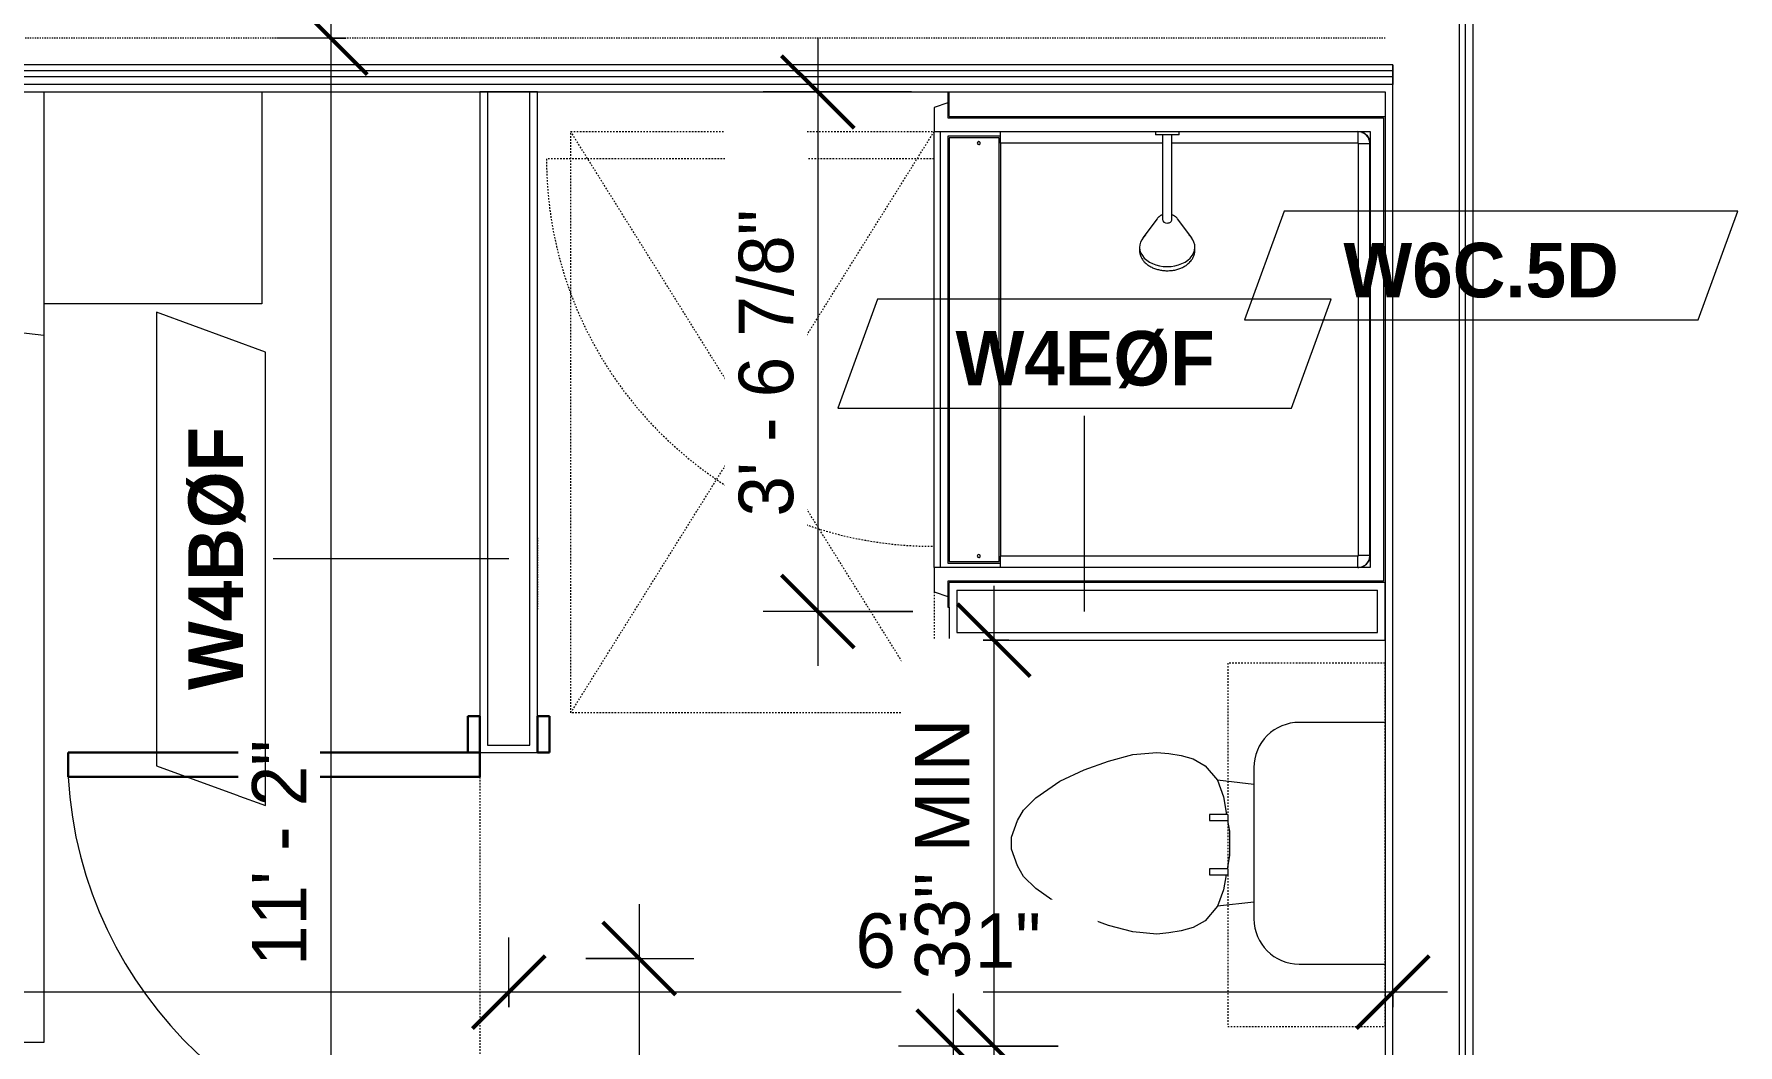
# Model space of a CAD drawing. Header units: inches. Extents: x -4010 to -1872, y 9846 to 12241.
# Drawn here: x -3598.9 to -3458.2, y 10467.1 to 10550.5 of the extents above; entities that cross this region are included whole.
import ezdxf

# ---------------------------------------------------------------- set-up
doc = ezdxf.new("R2010")
doc.units = ezdxf.units.IN
doc.header["$MEASUREMENT"] = 0
doc.linetypes.add('Dash', pattern=[0.25, 0.125, -0.125])
doc.linetypes.add('Dash 3_32_', pattern=[0.1875, 0.09375, -0.09375])
for name, color, linetype, lineweight in [('0-1', 7, 'Continuous', 5), ('A-ANNO-DIMS', 211, 'Continuous', 9), ('A-ANNO-DIMS-48', 211, 'Continuous', 9), ('A-DETL-1', 90, 'Dash 3_32_', 18), ('A-DOOR-3', 31, 'Continuous', 9), ('A-DOOR-4', 31, 'Continuous', 30), ('A-DOOR-FRAM-3', 31, 'Continuous', 30), ('A-GENM', 5, 'Continuous', 9), ('A-GENM-HDLN', 13, 'Dash', 9), ('A-WALL', 113, 'Continuous', 18), ('A-WALL-2', 250, 'Continuous', 18), ('A-WALL-3', 113, 'Continuous', 9), ('A-WALL-IDEN', 211, 'Continuous', 9), ('I-FURN', 30, 'Continuous', 9), ('I-FURN-HDLN', 30, 'Dash', 9), ('I-WALL-3', 7, 'Continuous', 9), ('I-WALL-4', 2, 'Continuous', 9), ('P-SANR-FIXT', 6, 'Continuous', 9), ('P-SANR-FIXT-HDLN', 131, 'Dash', 9), ('Q-CASE', 31, 'Continuous', 9), ('Q-CASE-2', 31, 'Dash', 9)]:
    doc.layers.add(name, color=color, linetype=linetype, lineweight=lineweight)
doc.styles.add('Century Gothic', font='ufonts.com_century-gothic.ttf', dxfattribs={"height": 4.5})
doc.styles.add('Century Gothic_B', font='GOTHICB.TTF', dxfattribs={"height": 4.5})
doc.dimstyles.new('OD_1__HACK_2', dxfattribs={"dimscale": 12, "dimtxt": 4.698757, "dimasz": 0.5, "dimexe": 0.375, "dimexo": 0.25, "dimgap": 0.0625, "dimtad": 1, "dimdec": 4, "dimrnd": 0.0625, "dimzin": 3, "dimdsep": 46, "dimlunit": 4, "dimtxsty": 'Century Gothic', "dimblk1": 'OBLIQUE', "dimblk2": 'OBLIQUE', "dimsah": 1, "dimcen": 0.09, "dimdle": 0.375, "dimazin": 0, "dimtfac": 1, "dimtdec": 4, "dimtix": 1, "dimtmove": 0, "dimatfit": 3, "dimfxl": 1, "dimtvp": 1, "dimtfill": 1, "dimfrac": 2, "dimtolj": 1, "dimtzin": 0, "dimarcsym": 2})
doc.dimstyles.new('OD_1__HACK_2_1', dxfattribs={"dimscale": 12, "dimtxt": 4.698757, "dimasz": 0.5, "dimexe": 0.375, "dimexo": 0.25, "dimgap": 0.0625, "dimtad": 1, "dimdec": 4, "dimrnd": 0.0625, "dimzin": 3, "dimdsep": 46, "dimlunit": 4, "dimtxsty": 'Century Gothic', "dimblk1": 'OBLIQUE', "dimblk2": 'OBLIQUE', "dimsah": 1, "dimcen": 0.09, "dimdle": 0.375, "dimazin": 0, "dimtfac": 1, "dimtdec": 4, "dimtix": 1, "dimtmove": 0, "dimatfit": 3, "dimfxl": 1, "dimtvp": 1, "dimtfill": 1, "dimfrac": 2, "dimtolj": 1, "dimtzin": 0, "dimarcsym": 2})

# ---------------------------------------------------------------- blocks, each defined once
blk = doc.blocks.new('CTR - 1st Phase - Common Walls_rvt-1-UNITS PLANS - 3RD FLOOR')
at = {"layer": 'A-WALL-2'}
for p, q in [((-3481.17, 10418.56), (-3481.17, 10644.28)), ((-3480.67, 10418.56), (-3480.67, 10644.28)), ((-3487.3, 10548), (-3852.47, 10548)), ((-3487.3, 10547.5), (-3852.47, 10547.5)), ((-3486.67, 10548), (-3487.3, 10548)), ((-3486.67, 10547.5), (-3487.3, 10547.5)), ((-3486.67, 10548), (-3486.67, 10547.5)), ((-3486.67, 10547.5), (-3486.67, 10548)), ((-3486.67, 10547.5), (-3486.67, 10547)), ((-3486.67, 10547), (-3486.67, 10547.5)), ((-3487.3, 10547), (-3852.47, 10547)), ((-3487.3, 10546.38), (-3852.47, 10546.38)), ((-3486.67, 10547), (-3487.3, 10547)), ((-3486.67, 10546.38), (-3487.3, 10546.38)), ((-3486.67, 10547), (-3486.67, 10546.38)), ((-3486.67, 10546.38), (-3486.67, 10547)), ((-3486.67, 10418.56), (-3486.67, 10546.38))]:
    blk.add_line(p, q, dxfattribs=at)
at = {"layer": 'I-WALL-3'}
for p, q in [((-3480.05, 10418.56), (-3480.05, 10644.28)), ((-3852.47, 10545.75), (-3523.42, 10545.75)), ((-3523.3, 10545.75), (-3487.3, 10545.75)), ((-3487.3, 10545.75), (-3487.3, 10543.73)), ((-3487.3, 10505.23), (-3487.3, 10418.56))]:
    blk.add_line(p, q, dxfattribs=at)
blk = doc.blocks.new('SWING - SINGLE - FLUSH - 2-10 x 6-8 - PRIVACY-3199407-UNITS PLANS - 3RD FLOOR')
at = {"layer": 'A-DOOR-3'}
blk.add_arc((17, 2.37), 34.07, 93.3657, 180, dxfattribs=at)
at = {"layer": 'A-DOOR-4'}
for p, q in [((15, 2.37), (15, 36.38)), ((17, 36.38), (15, 36.38)), ((17, 2.37), (17, 36.38)), ((17, 2.37), (15, 2.37))]:
    blk.add_line(p, q, dxfattribs=at)
at = {"layer": 'A-DOOR-FRAM-3'}
for p, q in [((-17, 3.37), (-20, 3.37)), ((-20, 3.37), (-20, 2.37)), ((-17, 2.37), (-17, 3.37)), ((20, 3.37), (17, 3.37)), ((17, 3.37), (17, 2.37)), ((20, 2.37), (20, 3.37)), ((-20, 2.37), (-17, 2.37)), ((17, 2.37), (20, 2.37)), ((-17, -2.38), (-20, -2.38)), ((-20, -2.38), (-20, -3.38)), ((-17, -3.38), (-17, -2.38)), ((20, -2.38), (17, -2.38)), ((17, -2.38), (17, -3.38)), ((20, -3.38), (20, -2.38)), ((-20, -3.38), (-17, -3.38)), ((17, -3.38), (20, -3.38))]:
    blk.add_line(p, q, dxfattribs=at)
blk = doc.blocks.new('Bed-Standard - Queen 60_ x 79_-V81-UNITS PLANS - 3RD FLOOR')
at = {"layer": 'I-FURN'}
for p, q in [((-19.31, 41.3), (40.69, 41.3)), ((-19.31, -37.2), (-19.31, 41.3)), ((40.69, 41.3), (40.69, -37.2)), ((40.69, -23.7), (-19.31, -17.13)), ((-16.31, -23.7), (37.69, -23.7)), ((-16.31, -35.7), (-16.31, -23.7)), ((37.69, -35.7), (37.69, -23.7)), ((-16.31, -35.7), (37.69, -35.7))]:
    blk.add_line(p, q, dxfattribs=at)
at = {"layer": 'I-FURN-HDLN'}
for p, q in [((-55.31, 77.3), (-7.94, 77.3)), ((-5.44, 77.3), (55.06, 77.3)), ((57.56, 77.3), (58.94, 77.3)), ((58.69, 77.3), (58.69, -37.2)), ((63.69, 77.3), (64.69, 77.3)), ((64.69, 77.3), (64.69, 75.61)), ((64.69, 68.86), (64.69, -13.2)), ((-55.31, 17.36), (-55.31, 51.36))]:
    blk.add_line(p, q, dxfattribs=at)
blk = doc.blocks.new('Toilet-Domestic-3D - Toilet-Domestic-3D-3234795-UNITS PLANS - 3RD FLOOR')
at = {"layer": 'P-SANR-FIXT'}
for p, q in [((-2.74, 11), (-1.87, 11.5)), ((-1.87, 11.5), (-0.5, 12)), ((-0.5, 12), (0.5, 12)), ((0.5, 12), (1.87, 11.5)), ((1.87, 11.5), (2.74, 11)), ((-5.13, 8), (-3.74, 10)), ((-3.74, 10), (-2.74, 11)), ((2.74, 11), (3.74, 10)), ((3.74, 10), (5.13, 8)), ((-6.06, 6), (-5.13, 8)), ((5.13, 8), (6.06, 6)), ((-6.79, 4), (-6.06, 6)), ((6.06, 6), (6.79, 4)), ((-7.33, 1.99), (-6.79, 4)), ((6.79, 4), (7.33, 1.99)), ((-7.5, 0), (-7.33, 1.99)), ((7.33, 1.99), (7.5, 0)), ((-7.41, -1), (-7.5, 0)), ((-7.24, -2), (-7.41, -1)), ((7.41, -1), (7.24, -2)), ((7.5, 0), (7.41, -1)), ((-6.97, -3), (-7.24, -2)), ((7.24, -2), (6.97, -3)), ((-6.4, -4), (-6.97, -3)), ((-5.21, -5), (-6.4, -4)), ((6.4, -4), (5.21, -5)), ((6.97, -3), (6.4, -4)), ((-3.84, -5.5), (-5.21, -5)), ((-4.86, -8.02), (-5.21, -5)), ((-2.61, -5.72), (-3.84, -5.5)), ((3.84, -5.5), (2.37, -5.76)), ((5.21, -5), (3.84, -5.5)), ((4.86, -8.02), (5.21, -5)), ((-1, -6), (-2.13, -5.8)), ((1, -6), (-1, -6)), ((1.89, -5.84), (1, -6)), ((6.25, -8.02), (-6.25, -8.02)), ((-9.98, -11.75), (-9.98, -18.86)), ((9.98, -18.86), (9.98, -11.75))]:
    blk.add_line(p, q, dxfattribs=at)
for centre, start, end in [((-6.25, -11.75), 90, 180), ((6.25, -11.75), 0, 90)]:
    blk.add_arc(centre, 3.73, start, end, dxfattribs=at)
blk = doc.blocks.new('ADA Clearances - 30_x48_-1721104-UNITS PLANS - 3RD FLOOR')
at = {"layer": 'A-GENM-HDLN'}
for p, q in [((15, 24), (-15, -24)), ((-15, 24), (15, -24)), ((-15, 14), (-15, 24)), ((-15, 24), (15, 24)), ((15, 24), (15, -24)), ((15, -24), (-15, -24))]:
    blk.add_line(p, q, dxfattribs=at)
blk = doc.blocks.new('300 Series Wall Hung Cabinet_326 - 30_-2909952-UNITS PLANS - 3RD FLOOR')
at = {"layer": 'Q-CASE'}
for p, q in [((-2.5, -13.19), (-2.01, -13.19)), ((-2.5, -13.19), (-2.5, -14.69)), ((-2.01, -14.69), (-2.01, -13.19)), ((2, -13.19), (2.49, -13.19)), ((2, -13.19), (2, -14.69)), ((2.49, -14.69), (2.49, -13.19)), ((-2.5, -14.69), (-2.01, -14.69)), ((2, -14.69), (2.49, -14.69))]:
    blk.add_line(p, q, dxfattribs=at)
at = {"layer": 'Q-CASE-2'}
for p, q in [((15, -0.19), (-15, -0.19)), ((-15, -0.19), (-15, -13.19)), ((15, -13.19), (15, -0.19)), ((-15, -13.19), (15, -13.19))]:
    blk.add_line(p, q, dxfattribs=at)
blk = doc.blocks.new('4LBS24238A75FTB_V2 - 4LBS24238A75FTB_V2-3755113-UNITS PLANS - 3RD FLOOR')
at = {"layer": 'P-SANR-FIXT'}
for p, q in [((0.12, 36.62), (-2.02, 36.62)), ((-2.02, 36.62), (-2.02, 36.5)), ((-0.75, 37.75), (-1.13, 36.62)), ((1.25, 37.75), (-0.75, 37.75)), ((0.12, 0.63), (0.12, 36.62)), ((1.25, 37.75), (37.25, 37.75)), ((1.25, 37.25), (1.25, 37.75)), ((1.25, 1.75), (1.25, 37.75)), ((37.25, 37.25), (1.25, 37.25)), ((1.62, 36.62), (1.62, 32.27)), ((36.88, 36.62), (1.62, 36.62)), ((36.88, 32.27), (36.88, 36.62)), ((37.25, 37.75), (37.25, 37.25)), ((39.25, 37.75), (37.25, 37.75)), ((37.25, 37.75), (37.25, 19.48)), ((40.52, 36.62), (38.38, 36.62)), ((38.38, 36.62), (38.38, 0.63)), ((39.63, 36.62), (39.25, 37.75)), ((40.52, 36.5), (40.52, 36.62)), ((-2.02, 36.5), (0, 36.5)), ((0, 0.5), (0, 36.5)), ((36.75, 36.5), (1.75, 36.5)), ((1.75, 36.5), (1.75, 32.38)), ((36.75, 32.38), (36.75, 36.5)), ((38.5, 36.5), (38.5, 0.5)), ((38.5, 36.5), (40.52, 36.5)), ((1.75, 32.38), (36.75, 32.38)), ((2.2, 2.75), (2.2, 32.27)), ((36.3, 32.27), (2.2, 32.27)), ((36.3, 18.89), (36.3, 32.27)), ((36.3, 2.75), (36.3, 18.11)), ((37.25, 17.52), (37.25, 1.75)), ((37.25, 1.75), (1.25, 1.75)), ((1.28, 2.51), (1.3, 2.43)), ((1.4, 2.23), (1.42, 2.2)), ((1.51, 2.08), (1.58, 2.01)), ((1.7, 1.92), (1.73, 1.9)), ((1.75, 1.89), (1.78, 1.87)), ((1.93, 1.8), (2.01, 1.78)), ((2.25, 2.7), (36.25, 2.7)), ((2.25, 1.75), (2.25, 1.77)), ((2.25, 1.77), (36.25, 1.77)), ((36.25, 1.75), (36.25, 1.77)), ((36.49, 1.78), (36.57, 1.8)), ((36.77, 1.9), (36.8, 1.92)), ((36.92, 2.01), (36.99, 2.08)), ((37.08, 2.2), (37.1, 2.23)), ((37.2, 2.43), (37.22, 2.51)), ((38.5, 0.5), (0, 0.5)), ((38.38, 0.63), (0.12, 0.63))]:
    blk.add_line(p, q, dxfattribs=at)
for centre, radius, start, end in [((2.2, 34.06), 0.125, 0, 180), ((2.2, 34.06), 0.125, 180, 0), ((36.3, 34.06), 0.125, 0, 180), ((36.3, 34.06), 0.125, 180, 0), ((2.25, 2.75), 1, 180, 270), ((36.25, 2.75), 1, 270, 0)]:
    blk.add_arc(centre, radius, start, end, dxfattribs=at)
for centre, major_axis, start_param, end_param in [((2.2, 32.28), (-0.95, 0), 0, 1.570796), ((36.3, 32.28), (0.95, 0), 4.712389, 6.283185)]:
    blk.add_ellipse(centre, major_axis=major_axis, ratio=0.019505, start_param=start_param, end_param=end_param, dxfattribs=at)
for points, knots in [([(1.25, 2.77), (1.25, 2.77), (1.27, 2.76), (1.4, 2.76), (1.64, 2.75), (1.95, 2.75), (2.12, 2.75), (2.2, 2.75)], [-1, -1, -1, -1, -0.833333, -0.666667, -0.333333, -0.166667, 0, 0, 0, 0]), ([(1.25, 2.77), (1.25, 2.7), (1.26, 2.57), (1.34, 2.32), (1.52, 2.04), (1.8, 1.86), (2.05, 1.78), (2.18, 1.77), (2.25, 1.77)], [-1, -1, -1, -1, -0.875, -0.75, -0.5, -0.25, -0.125, 0, 0, 0, 0]), ([(1.59, 2), (1.54, 2.04), (1.47, 2.12), (1.41, 2.21), (1.38, 2.25)], [0.4611793, 0.4611793, 0.4611793, 0.4611793, 0.5714286, 0.6665731, 0.6665731, 0.6665731, 0.6665731]), ([(2.25, 1.75), (2.17, 1.75), (2.03, 1.77), (1.86, 1.82), (1.77, 1.87), (1.75, 1.88)], [0, 0, 0, 0, 0.1428571, 0.2857143, 0.3333068, 0.3333068, 0.3333068, 0.3333068]), ([(2.2, 2.75), (2.2, 2.74), (2.2, 2.74), (2.2, 2.73), (2.21, 2.72), (2.21, 2.72), (2.22, 2.71), (2.23, 2.71), (2.24, 2.7), (2.24, 2.7), (2.25, 2.7), (2.25, 2.7)], [-1, -1, -1, -1, -0.833333, -0.75, -0.666667, -0.583333, -0.416667, -0.291667, -0.208333, -0.083333, 0, 0, 0, 0]), ([(36.25, 1.77), (36.32, 1.77), (36.45, 1.78), (36.7, 1.86), (36.98, 2.04), (37.16, 2.32), (37.24, 2.57), (37.25, 2.7), (37.25, 2.77)], [-1, -1, -1, -1, -0.875, -0.75, -0.5, -0.25, -0.125, 0, 0, 0, 0]), ([(36.25, 2.7), (36.26, 2.7), (36.26, 2.7), (36.27, 2.7), (36.28, 2.71), (36.28, 2.71), (36.29, 2.72), (36.29, 2.73), (36.3, 2.74), (36.3, 2.74), (36.3, 2.75), (36.3, 2.75)], [-1, -1, -1, -1, -0.833333, -0.75, -0.666667, -0.583333, -0.416667, -0.291667, -0.208333, -0.083333, 0, 0, 0, 0]), ([(36.25, 1.8), (36.25, 1.82), (36.25, 1.91), (36.25, 2.14), (36.25, 2.45), (36.25, 2.62), (36.25, 2.7)], [-0.8333333, -0.8333333, -0.8333333, -0.8333333, -0.6666667, -0.3333333, -0.1666667, 0, 0, 0, 0]), ([(36.75, 1.88), (36.7, 1.85), (36.59, 1.8), (36.42, 1.76), (36.31, 1.75), (36.25, 1.75)], [0.6666667, 0.6666667, 0.6666667, 0.6666667, 0.7857143, 0.8928571, 1, 1, 1, 1]), ([(37.01, 2.1), (36.97, 2.05), (36.89, 1.97), (36.79, 1.91), (36.75, 1.88)], [0.4475924, 0.4475924, 0.4475924, 0.4475924, 0.5714286, 0.6665731, 0.6665731, 0.6665731, 0.6665731]), ([(37.19, 2.42), (37.18, 2.38), (37.16, 2.33), (37.13, 2.27), (37.12, 2.25)], [0.2174647, 0.2174647, 0.2174647, 0.2174647, 0.2857143, 0.3333068, 0.3333068, 0.3333068, 0.3333068])]:
    blk.add_open_spline(points, degree=3, knots=knots, dxfattribs=at)
for points in [[(1.25, 2.71), (1.25, 2.72), (1.25, 2.74), (1.25, 2.75)], [(1.38, 2.25), (1.37, 2.27), (1.36, 2.3), (1.35, 2.32)], [(1.75, 1.88), (1.71, 1.91), (1.67, 1.94), (1.63, 1.97)], [(2.25, 1.8), (2.25, 1.82), (2.25, 1.88), (2.25, 2.03), (2.25, 2.22), (2.25, 2.45), (2.25, 2.62), (2.25, 2.7)], [(37.25, 2.77), (37.25, 2.77), (37.23, 2.76), (37.13, 2.76), (36.98, 2.76), (36.78, 2.75), (36.55, 2.75), (36.38, 2.75), (36.3, 2.75)], [(37.12, 2.25), (37.09, 2.21), (37.07, 2.18), (37.04, 2.14)], [(37.25, 2.75), (37.25, 2.72), (37.25, 2.7), (37.25, 2.67)]]:
    blk.add_open_spline(points, degree=3, dxfattribs=at)
at = {"layer": 'P-SANR-FIXT-HDLN'}
blk.add_line((35, 37.75), (35, 69.75), dxfattribs=at)
blk.add_arc((35, 37.75), 32, 90, 180, dxfattribs=at)
blk = doc.blocks.new('Shower Head - Shower Head-3265626-UNITS PLANS - 3RD FLOOR')
at = {"layer": 'P-SANR-FIXT'}
for p, q in [((-0.98, 0), (0.98, 0)), ((-0.98, 0), (-0.98, -0.26)), ((0.98, -0.26), (-0.98, -0.26)), ((-0.39, -0.26), (-0.39, -1)), ((0.39, -1), (0.39, -0.26)), ((0.98, -0.26), (0.98, 0)), ((-0.39, -6.01), (-0.39, -7.27)), ((0.39, -7.27), (0.39, -6.01)), ((-0.84, -7.19), (-2.02, -8.78)), ((2.02, -8.78), (0.84, -7.19)), ((-2.28, -9.54), (-2.28, -9.81)), ((2.28, -9.81), (2.28, -9.54))]:
    blk.add_line(p, q, dxfattribs=at)
at = {"layer": 'P-SANR-FIXT', "flags": 128}
for points in [[(-0.39, -1), (-0.39, -1.29), (-0.39, -1.57), (-0.39, -1.85), (-0.39, -2.13), (-0.39, -2.41), (-0.39, -2.69), (-0.39, -2.96), (-0.39, -3.23), (-0.39, -3.5), (-0.39, -3.76), (-0.39, -4.02), (-0.39, -4.27), (-0.39, -4.52), (-0.39, -4.77), (-0.39, -5), (-0.39, -5.23), (-0.39, -5.46), (-0.39, -5.67), (-0.39, -5.88), (-0.39, -6.01)], [(0.39, -6.01), (0.39, -5.81), (0.39, -5.6), (0.39, -5.38), (0.39, -5.15), (0.39, -4.92), (0.39, -4.68), (0.39, -4.43), (0.39, -4.18), (0.39, -3.93), (0.39, -3.67), (0.39, -3.4), (0.39, -3.13), (0.39, -2.86), (0.39, -2.59), (0.39, -2.31), (0.39, -2.03), (0.39, -1.75), (0.39, -1.46), (0.39, -1.18), (0.39, -1)], [(-0.39, -6.87), (-0.43, -6.88), (-0.46, -6.9), (-0.49, -6.91), (-0.52, -6.93), (-0.55, -6.94), (-0.58, -6.96), (-0.61, -6.98), (-0.64, -7), (-0.67, -7.03), (-0.7, -7.05), (-0.73, -7.07), (-0.76, -7.1), (-0.78, -7.13), (-0.81, -7.16), (-0.83, -7.19), (-0.84, -7.19)], [(0.84, -7.19), (0.81, -7.16), (0.79, -7.13), (0.76, -7.1), (0.73, -7.08), (0.7, -7.05), (0.68, -7.03), (0.65, -7.01), (0.62, -6.98), (0.59, -6.97), (0.56, -6.95), (0.53, -6.93), (0.49, -6.91), (0.46, -6.9), (0.43, -6.89), (0.4, -6.87)], [(-2.28, -9.81), (-2.28, -9.88), (-2.28, -9.95), (-2.27, -10.02), (-2.25, -10.09), (-2.24, -10.16), (-2.21, -10.23), (-2.19, -10.3), (-2.16, -10.36), (-2.13, -10.43), (-2.09, -10.49), (-2.05, -10.55), (-2.01, -10.61), (-1.97, -10.67), (-1.92, -10.73), (-1.86, -10.79), (-1.81, -10.84), (-1.75, -10.89), (-1.69, -10.94), (-1.63, -10.99), (-1.57, -11.04), (-1.5, -11.08), (-1.43, -11.12), (-1.36, -11.16), (-1.28, -11.2), (-1.21, -11.24), (-1.13, -11.27), (-1.05, -11.3), (-0.97, -11.33), (-0.89, -11.36), (-0.81, -11.38), (-0.72, -11.4), (-0.64, -11.42), (-0.55, -11.44), (-0.47, -11.45), (-0.38, -11.46), (-0.29, -11.47), (-0.2, -11.48), (-0.11, -11.49), (-0.02, -11.49), (0, -11.49)], [(0, -11.49), (0.09, -11.49), (0.18, -11.48), (0.27, -11.48), (0.35, -11.47), (0.44, -11.46), (0.53, -11.44), (0.62, -11.43), (0.7, -11.41), (0.79, -11.39), (0.87, -11.36), (0.95, -11.34), (1.03, -11.31), (1.11, -11.28), (1.19, -11.25), (1.26, -11.21), (1.34, -11.17), (1.41, -11.13), (1.48, -11.09), (1.55, -11.05), (1.61, -11), (1.68, -10.95), (1.74, -10.9), (1.8, -10.85), (1.85, -10.8), (1.9, -10.74), (1.95, -10.69), (2, -10.63), (2.04, -10.57), (2.08, -10.51), (2.12, -10.44), (2.15, -10.38), (2.18, -10.31), (2.21, -10.25), (2.23, -10.18), (2.25, -10.11), (2.26, -10.04), (2.27, -9.97), (2.28, -9.9), (2.28, -9.83), (2.28, -9.81)]]:
    blk.add_lwpolyline(points, dxfattribs=at)
at = {"layer": 'P-SANR-FIXT'}
for centre, major_axis, start_param, end_param in [((0, -7.27), (0.394, 0), 3.141593, 4.712389), ((0, -7.27), (-0.394, 0), 1.570796, 3.141593), ((0, -9.54), (2.28, 0), 2.468394, 4.712389), ((0, -9.54), (-2.28, 0), 1.570796, 3.814791)]:
    blk.add_ellipse(centre, major_axis=major_axis, ratio=0.707107, start_param=start_param, end_param=end_param, dxfattribs=at)
blk = doc.blocks.new('Table-Night Stand - 18_ x 18_ x 24_-V45-UNITS PLANS - 3RD FLOOR')
at = {"layer": 'I-FURN'}
for p, q in [((0.15, 0), (18.15, 0)), ((0.15, -17.5), (0.15, 0))]:
    blk.add_line(p, q, dxfattribs=at)
blk = doc.blocks.new('DIMBLOCK168-UNITS PLANS - 3RD FLOOR')
at = {"layer": 'A-ANNO-DIMS-48'}
for p, q in [((-3559.67, 10470.16), (-3559.67, 10475.91)), ((-3486.67, 10470.16), (-3486.67, 10475.91)), ((-3482.17, 10471.41), (-3559.67, 10471.41)), ((-3559.67, 10471.41), (-3559.67, 10470.16)), ((-3486.67, 10471.41), (-3486.67, 10470.16))]:
    blk.add_line(p, q, dxfattribs=at)
at = {"layer": 'A-ANNO-DIMS-48', "lineweight": 50}
for p, q in [((-3559.67, 10471.41), (-3556.67, 10474.41)), ((-3486.67, 10471.41), (-3483.67, 10474.41)), ((-3559.67, 10471.41), (-3562.67, 10468.41)), ((-3486.67, 10471.41), (-3489.67, 10468.41))]:
    blk.add_line(p, q, dxfattribs=at)
at = {"layer": 'A-ANNO-DIMS-48', "color": 0, "insert": (-3531.04, 10477.92), "char_height": 4.5, "width": 18.8845, "attachment_point": 1, "line_spacing_factor": 0.984502, "style": 'Century Gothic', "bg_fill": 3, "box_fill_scale": 1.25, "bg_fill_color": 256, "bg_fill_true_color": 13158600, "bg_fill_transparency": 0}
blk.add_mtext('6\' - 1"', dxfattribs=at)
blk = doc.blocks.new('_Oblique')
at = {"color": 0, "linetype": 'ByBlock', "lineweight": -2}
blk.add_line((-0.5, -0.5), (0.5, 0.5), dxfattribs=at)
blk = doc.blocks.new('DIMBLOCK169-UNITS PLANS - 3RD FLOOR')
at = {"layer": 'A-ANNO-DIMS-48'}
for p, q in [((-3678.67, 10470.16), (-3678.67, 10475.91)), ((-3559.67, 10470.16), (-3559.67, 10475.91)), ((-3559.67, 10471.41), (-3678.67, 10471.41)), ((-3678.67, 10471.41), (-3678.67, 10470.16)), ((-3559.67, 10471.41), (-3559.67, 10470.16))]:
    blk.add_line(p, q, dxfattribs=at)
at = {"layer": 'A-ANNO-DIMS-48', "lineweight": 50}
for p, q in [((-3678.67, 10471.41), (-3675.67, 10474.41)), ((-3559.67, 10471.41), (-3556.67, 10474.41)), ((-3678.67, 10471.41), (-3681.67, 10468.41)), ((-3559.67, 10471.41), (-3562.67, 10468.41))]:
    blk.add_line(p, q, dxfattribs=at)
at = {"layer": 'A-ANNO-DIMS-48', "color": 0, "insert": (-3628.8, 10477.92), "char_height": 4.5, "width": 23.091, "attachment_point": 1, "line_spacing_factor": 0.984502, "style": 'Century Gothic', "bg_fill": 3, "box_fill_scale": 1.25, "bg_fill_color": 256, "bg_fill_true_color": 13158600, "bg_fill_transparency": 0}
blk.add_mtext('9\' - 11"', dxfattribs=at)
blk = doc.blocks.new('DIMBLOCK174-UNITS PLANS - 3RD FLOOR')
at = {"layer": 'A-ANNO-DIMS-48'}
for p, q in [((-3574.35, 10554.69), (-3574.35, 10416.19)), ((-3573.11, 10550.19), (-3578.85, 10550.19)), ((-3574.35, 10550.19), (-3573.11, 10550.19)), ((-3573.11, 10416.19), (-3578.85, 10416.19)), ((-3574.35, 10416.19), (-3573.11, 10416.19))]:
    blk.add_line(p, q, dxfattribs=at)
at = {"layer": 'A-ANNO-DIMS-48', "lineweight": 50}
for p, q in [((-3574.35, 10550.19), (-3577.35, 10553.19)), ((-3574.35, 10550.19), (-3571.35, 10547.19)), ((-3574.35, 10416.19), (-3577.35, 10419.19)), ((-3574.35, 10416.19), (-3571.35, 10413.19))]:
    blk.add_line(p, q, dxfattribs=at)
at = {"layer": 'A-ANNO-DIMS-48', "color": 0, "insert": (-3580.87, 10473.57), "char_height": 4.5, "width": 23.091, "attachment_point": 1, "rotation": 90, "line_spacing_factor": 0.984502, "style": 'Century Gothic', "bg_fill": 3, "box_fill_scale": 1.25, "bg_fill_color": 256, "bg_fill_true_color": 13158600, "bg_fill_transparency": 0}
blk.add_mtext('11\' - 2"', dxfattribs=at)
blk = doc.blocks.new('DIMBLOCK176-UNITS PLANS - 3RD FLOOR')
at = {"layer": 'A-ANNO-DIMS-48'}
for p, q in [((-3548.89, 10478.69), (-3548.89, 10411.69)), ((-3553.3, 10474.19), (-3544.39, 10474.19)), ((-3548.89, 10474.19), (-3553.3, 10474.19)), ((-3547.65, 10416.19), (-3553.39, 10416.19)), ((-3548.89, 10416.19), (-3547.65, 10416.19))]:
    blk.add_line(p, q, dxfattribs=at)
at = {"layer": 'A-ANNO-DIMS-48', "lineweight": 50}
for p, q in [((-3548.89, 10474.19), (-3551.89, 10477.19)), ((-3548.89, 10474.19), (-3545.89, 10471.19)), ((-3548.89, 10416.19), (-3551.89, 10419.19)), ((-3548.89, 10416.19), (-3545.89, 10413.19))]:
    blk.add_line(p, q, dxfattribs=at)
at = {"layer": 'A-ANNO-DIMS-48', "color": 0, "insert": (-3555.41, 10435.57), "char_height": 4.5, "width": 23.091, "attachment_point": 1, "rotation": 90, "line_spacing_factor": 0.984502, "style": 'Century Gothic', "bg_fill": 3, "box_fill_scale": 1.25, "bg_fill_color": 256, "bg_fill_true_color": 13158600, "bg_fill_transparency": 0}
blk.add_mtext('4\' - 10"', dxfattribs=at)
blk = doc.blocks.new('DIMBLOCK253-UNITS PLANS - 3RD FLOOR')
at = {"layer": 'A-ANNO-DIMS-48'}
for p, q in [((-3522.98, 10471.44), (-3522.98, 10414.44)), ((-3514.3, 10466.94), (-3527.48, 10466.94)), ((-3522.98, 10466.94), (-3514.3, 10466.94)), ((-3514.3, 10418.94), (-3527.48, 10418.94)), ((-3522.98, 10418.94), (-3514.3, 10418.94))]:
    blk.add_line(p, q, dxfattribs=at)
at = {"layer": 'A-ANNO-DIMS-48', "lineweight": 50}
for p, q in [((-3522.98, 10466.94), (-3525.98, 10469.94)), ((-3522.98, 10466.94), (-3519.98, 10463.94)), ((-3522.98, 10418.94), (-3525.98, 10421.94)), ((-3522.98, 10418.94), (-3519.98, 10415.94))]:
    blk.add_line(p, q, dxfattribs=at)
at = {"layer": 'A-ANNO-DIMS-48', "color": 0, "insert": (-3529.5, 10435.07), "char_height": 4.5, "width": 18.8845, "attachment_point": 1, "rotation": 90, "line_spacing_factor": 0.984502, "style": 'Century Gothic', "bg_fill": 3, "box_fill_scale": 1.25, "bg_fill_color": 256, "bg_fill_true_color": 13158600, "bg_fill_transparency": 0}
blk.add_mtext('4\' - 0"', dxfattribs=at)
blk = doc.blocks.new('DIMBLOCK255-UNITS PLANS - 3RD FLOOR')
at = {"layer": 'A-ANNO-DIMS-48'}
for p, q in [((-3519.61, 10504.98), (-3519.61, 10462.44)), ((-3518.37, 10500.48), (-3524.11, 10500.48)), ((-3519.61, 10500.48), (-3518.37, 10500.48)), ((-3514.3, 10466.94), (-3524.11, 10466.94)), ((-3519.61, 10466.94), (-3514.3, 10466.94))]:
    blk.add_line(p, q, dxfattribs=at)
at = {"layer": 'A-ANNO-DIMS-48', "lineweight": 50}
for p, q in [((-3519.61, 10500.48), (-3522.61, 10503.48)), ((-3519.61, 10500.48), (-3516.61, 10497.48)), ((-3519.61, 10466.94), (-3522.61, 10469.94)), ((-3519.61, 10466.94), (-3516.61, 10463.94))]:
    blk.add_line(p, q, dxfattribs=at)
at = {"layer": 'A-ANNO-DIMS-48', "color": 0, "insert": (-3526.13, 10472.45), "char_height": 4.5, "width": 27.029, "attachment_point": 1, "rotation": 90, "line_spacing_factor": 0.984502, "style": 'Century Gothic', "bg_fill": 3, "box_fill_scale": 1.25, "bg_fill_color": 256, "bg_fill_true_color": 13158600, "bg_fill_transparency": 0}
blk.add_mtext('33" MIN', dxfattribs=at)
blk = doc.blocks.new('DIMBLOCK256-UNITS PLANS - 3RD FLOOR')
at = {"layer": 'A-ANNO-DIMS-48'}
for p, q in [((-3534.16, 10550.25), (-3534.16, 10498.35)), ((-3526.42, 10545.75), (-3538.66, 10545.75)), ((-3534.16, 10545.75), (-3526.42, 10545.75)), ((-3526.3, 10502.85), (-3538.66, 10502.85)), ((-3534.16, 10502.85), (-3526.3, 10502.85))]:
    blk.add_line(p, q, dxfattribs=at)
at = {"layer": 'A-ANNO-DIMS-48', "lineweight": 50}
for p, q in [((-3534.16, 10545.75), (-3537.16, 10548.75)), ((-3534.16, 10545.75), (-3531.16, 10542.75)), ((-3534.16, 10502.85), (-3537.16, 10505.85)), ((-3534.16, 10502.85), (-3531.16, 10499.85))]:
    blk.add_line(p, q, dxfattribs=at)
at = {"layer": 'A-ANNO-DIMS-48', "color": 0, "insert": (-3540.68, 10510.69), "char_height": 4.5, "width": 32.6676, "attachment_point": 1, "rotation": 90, "line_spacing_factor": 0.984502, "style": 'Century Gothic', "bg_fill": 3, "box_fill_scale": 1.25, "bg_fill_color": 256, "bg_fill_true_color": 13158600, "bg_fill_transparency": 0}
blk.add_mtext('3\' - 6 7/8"', dxfattribs=at)
blk = doc.blocks.new('Wall Tag - Arch Wall-3956453-UNITS PLANS - 3RD FLOOR')
at = {"layer": 'A-WALL-IDEN'}
for p, q in [((-0.3561, 0.0937), (-0.4244, -0.0937)), ((0.4244, 0.0937), (-0.3561, 0.0937)), ((0.3561, -0.0937), (0.4244, 0.0937)), ((-0.4244, -0.0937), (0.3561, -0.0937))]:
    blk.add_line(p, q, dxfattribs=at)

msp = doc.modelspace()

# ---------------------------------------------------------------- linework, layer by layer
at = {"layer": 'A-DETL-1'}
for p, q in [((-3487.29874, 10550.1894), (-3841.29874, 10550.1894)), ((-3486.67374, 10416.55119), (-3486.67374, 10544.22384)), ((-3557.29874, 10508.9276), (-3557.29874, 10502.9276))]:
    msp.add_line(p, q, dxfattribs=at)
at = {"layer": 'A-WALL'}
for p, q in [((-3561.42374, 10545.7519), (-3561.42374, 10491.8144)), ((-3557.92374, 10491.8144), (-3557.92374, 10545.7519)), ((-3522.67374, 10504.60299), (-3522.67374, 10501.10299)), ((-3522.67374, 10504.60299), (-3487.92374, 10504.60299)), ((-3487.92374, 10501.10299), (-3487.92374, 10504.60299)), ((-3522.67374, 10501.10299), (-3487.92374, 10501.10299)), ((-3561.42374, 10491.8144), (-3557.92374, 10491.8144))]:
    msp.add_line(p, q, dxfattribs=at)
at = {"layer": 'A-WALL-3'}
for p, q in [((-3557.29874, 10545.7519), (-3562.04874, 10545.7519)), ((-3562.04874, 10545.7519), (-3562.04874, 10491.1894)), ((-3557.29874, 10491.1894), (-3557.29874, 10545.7519)), ((-3562.04874, 10491.1894), (-3557.29874, 10491.1894))]:
    msp.add_line(p, q, dxfattribs=at)
at = {"layer": 'I-WALL-4'}
for p, q in [((-3487.29874, 10500.47799), (-3487.29874, 10505.22799)), ((-3523.29874, 10503.20408), (-3523.29874, 10500.47799)), ((-3523.29874, 10500.47799), (-3487.29874, 10500.47799))]:
    msp.add_line(p, q, dxfattribs=at)

# ---------------------------------------------------------------- block references
at = {"layer": '0-1'}
msp.add_blockref('CTR - 1st Phase - Common Walls_rvt-1-UNITS PLANS - 3RD FLOOR', (0, 0), dxfattribs=at)
at = {"layer": 'A-DOOR-3', "rotation": 90.00000000000112}
msp.add_blockref('SWING - SINGLE - FLUSH - 2-10 x 6-8 - PRIVACY-3199407-UNITS PLANS - 3RD FLOOR', (-3559.67374, 10474.1894), dxfattribs=at)
at = {"layer": 'A-GENM', "rotation": 180}
msp.add_blockref('ADA Clearances - 30_x48_-1721104-UNITS PLANS - 3RD FLOOR', (-3539.54874, 10518.47799), dxfattribs=at)
at = {"layer": 'A-WALL-IDEN', "xscale": 47.99999999999997, "yscale": 47.99999999999997, "zscale": 47.99999999999997}
msp.add_blockref('Wall Tag - Arch Wall-3956453-UNITS PLANS - 3RD FLOOR', (-3478.54671, 10531.42065), dxfattribs=at)
at = {"layer": 'I-FURN', "rotation": 180}
for name, p in [('Bed-Standard - Queen 60_ x 79_-V81-UNITS PLANS - 3RD FLOOR', (-3617.36021, 10508.5484)), ('Table-Night Stand - 18_ x 18_ x 24_-V45-UNITS PLANS - 3RD FLOOR', (-3579.90174, 10528.25331))]:
    msp.add_blockref(name, p, dxfattribs=at)
at = {"layer": 'P-SANR-FIXT'}
for name, p, rotation in [('4LBS24238A75FTB_V2 - 4LBS24238A75FTB_V2-3755113-UNITS PLANS - 3RD FLOOR', (-3486.79874, 10505.22799), 90.00000000008025), ('Toilet-Domestic-3D - Toilet-Domestic-3D-3234795-UNITS PLANS - 3RD FLOOR', (-3506.15455, 10483.70869), 89.99999999971135)]:
    msp.add_blockref(name, p, dxfattribs=dict(at, rotation=rotation))
msp.add_blockref('Shower Head - Shower Head-3265626-UNITS PLANS - 3RD FLOOR', (-3505.29874, 10542.47799), dxfattribs=at)
at = {"layer": 'Q-CASE', "rotation": 269.9999999998574}
msp.add_blockref('300 Series Wall Hung Cabinet_326 - 30_-2909952-UNITS PLANS - 3RD FLOOR', (-3487.11583, 10483.58369), dxfattribs=at)

# ---------------------------------------------------------------- texts
at = {"layer": 'A-WALL-IDEN', "insert": (-3490.75012, 10533.29195), "char_height": 4.5, "width": 29.391, "attachment_point": 1, "style": 'Century Gothic_B'}
msp.add_mtext('W6C.5D', dxfattribs=at)

# ---------------------------------------------------------------- next in the draw order: dimensions: what is measured, and where the dimension line sits
at = {"layer": 'A-ANNO-DIMS'}
dim = msp.add_linear_dim(base=(-3559.67374, 10471.4059), p1=(-3486.67374, 10467.16326), p2=(-3559.67374, 10467.16326), angle=0, dimstyle='OD_1__HACK_2', override={"dimpost": '<>', "dimfxl": 73}, dxfattribs=at)
dim.commit()
dim.dimension.update_dxf_attribs({"geometry": 'DIMBLOCK168-UNITS PLANS - 3RD FLOOR', "text_midpoint": (-3523.17374, 10474.51909)})

# ---------------------------------------------------------------- next in the draw order: dimensions: what is measured, and where the dimension line sits
for base, p1, p2, angle, override, picture, middle in [((-3678.67374, 10471.4059), (-3559.67374, 10467.16326), (-3678.67374, 10467.16326), 0, {"dimpost": '<>', "dimfxl": 119}, 'DIMBLOCK169-UNITS PLANS - 3RD FLOOR', (-3619.17374, 10474.51909)), ((-3522.9773, 10418.9394), (-3511.29874, 10466.9394), (-3511.29874, 10418.9394), 90, {"dimpost": '<>', "dimfxl": 48}, 'DIMBLOCK253-UNITS PLANS - 3RD FLOOR', (-3526.09049, 10442.9394))]:
    dim = msp.add_linear_dim(base=base, p1=p1, p2=p2, angle=angle, dimstyle='OD_1__HACK_2', override=override, dxfattribs=at)
    dim.commit()
    dim.dimension.update_dxf_attribs({"geometry": picture, "text_midpoint": middle})

# ---------------------------------------------------------------- next in the draw order: dimensions: what is measured, and where the dimension line sits
for base, p1, p2, override, picture, middle in [((-3574.3535, 10416.1894), (-3570.11086, 10550.1894), (-3570.11086, 10416.1894), {"dimpost": '<>', "dimfxl": 134}, 'DIMBLOCK174-UNITS PLANS - 3RD FLOOR', (-3577.41009, 10483.1894)), ((-3548.89202, 10416.1894), (-3556.29874, 10474.1894), (-3544.64937, 10416.1894), {"dimpost": '<>', "dimfxl": 59.158327}, 'DIMBLOCK176-UNITS PLANS - 3RD FLOOR', (-3552.0052, 10445.1894))]:
    dim = msp.add_linear_dim(base=base, p1=p1, p2=p2, angle=90, dimstyle='OD_1__HACK_2', override=override, dxfattribs=at)
    dim.commit()
    dim.dimension.update_dxf_attribs({"geometry": picture, "text_midpoint": middle})
dim = msp.add_linear_dim(base=(-3519.61229, 10466.9394), p1=(-3515.36965, 10500.47799), p2=(-3511.30333, 10466.9394), angle=90, text='33" MIN', dimstyle='OD_1__HACK_2', override={"dimpost": '<>', "dimfxl": 33.784198}, dxfattribs=at)
dim.commit()
dim.dimension.update_dxf_attribs({"geometry": 'DIMBLOCK255-UNITS PLANS - 3RD FLOOR', "text_midpoint": (-3522.72548, 10483.70869)})

# ---------------------------------------------------------------- next in the draw order: linework, layer by layer
at = {"layer": 'A-WALL-IDEN'}
for p, q in [((-3512.13248, 10502.85299), (-3512.13248, 10519.01522)), ((-3559.67374, 10507.18377), (-3579.12157, 10507.18377))]:
    msp.add_line(p, q, dxfattribs=at)

# ---------------------------------------------------------------- next in the draw order: block references
at = {"layer": 'A-WALL-IDEN', "xscale": 47.99999999999997, "yscale": 47.99999999999997, "zscale": 47.99999999999997, "rotation": 89.99999999999991}
msp.add_blockref('Wall Tag - Arch Wall-3956453-UNITS PLANS - 3RD FLOOR', (-3584.2486, 10507.18377), dxfattribs=at)

# ---------------------------------------------------------------- next in the draw order: texts
at = {"layer": 'A-WALL-IDEN', "insert": (-3586.1199, 10496.35989), "char_height": 4.5, "width": 26.058, "attachment_point": 1, "rotation": 90, "style": 'Century Gothic_B'}
msp.add_mtext('W4BØF', dxfattribs=at)

# ---------------------------------------------------------------- next in the draw order: dimensions: what is measured, and where the dimension line sits
at = {"layer": 'A-ANNO-DIMS'}
dim = msp.add_linear_dim(base=(-3534.16033, 10502.85299), p1=(-3523.42374, 10545.7519), p2=(-3523.29874, 10502.85299), angle=90, dimstyle='OD_1__HACK_2_1', override={"dimpost": '<>', "dimfxl": 42.899091}, dxfattribs=at)
dim.commit()
dim.dimension.update_dxf_attribs({"geometry": 'DIMBLOCK256-UNITS PLANS - 3RD FLOOR', "text_midpoint": (-3537.52283, 10524.30244)})

# ---------------------------------------------------------------- next in the draw order: block references
at = {"layer": 'A-WALL-IDEN', "xscale": 47.99999999999997, "yscale": 47.99999999999997, "zscale": 47.99999999999997}
msp.add_blockref('Wall Tag - Arch Wall-3956453-UNITS PLANS - 3RD FLOOR', (-3512.13248, 10524.14224), dxfattribs=at)

# ---------------------------------------------------------------- next in the draw order: texts
at = {"layer": 'A-WALL-IDEN', "insert": (-3522.77684, 10526.01354), "char_height": 4.5, "width": 25.6035, "attachment_point": 1, "style": 'Century Gothic_B'}
msp.add_mtext('W4EØF', dxfattribs=at)

doc.saveas('drawing.dxf')
